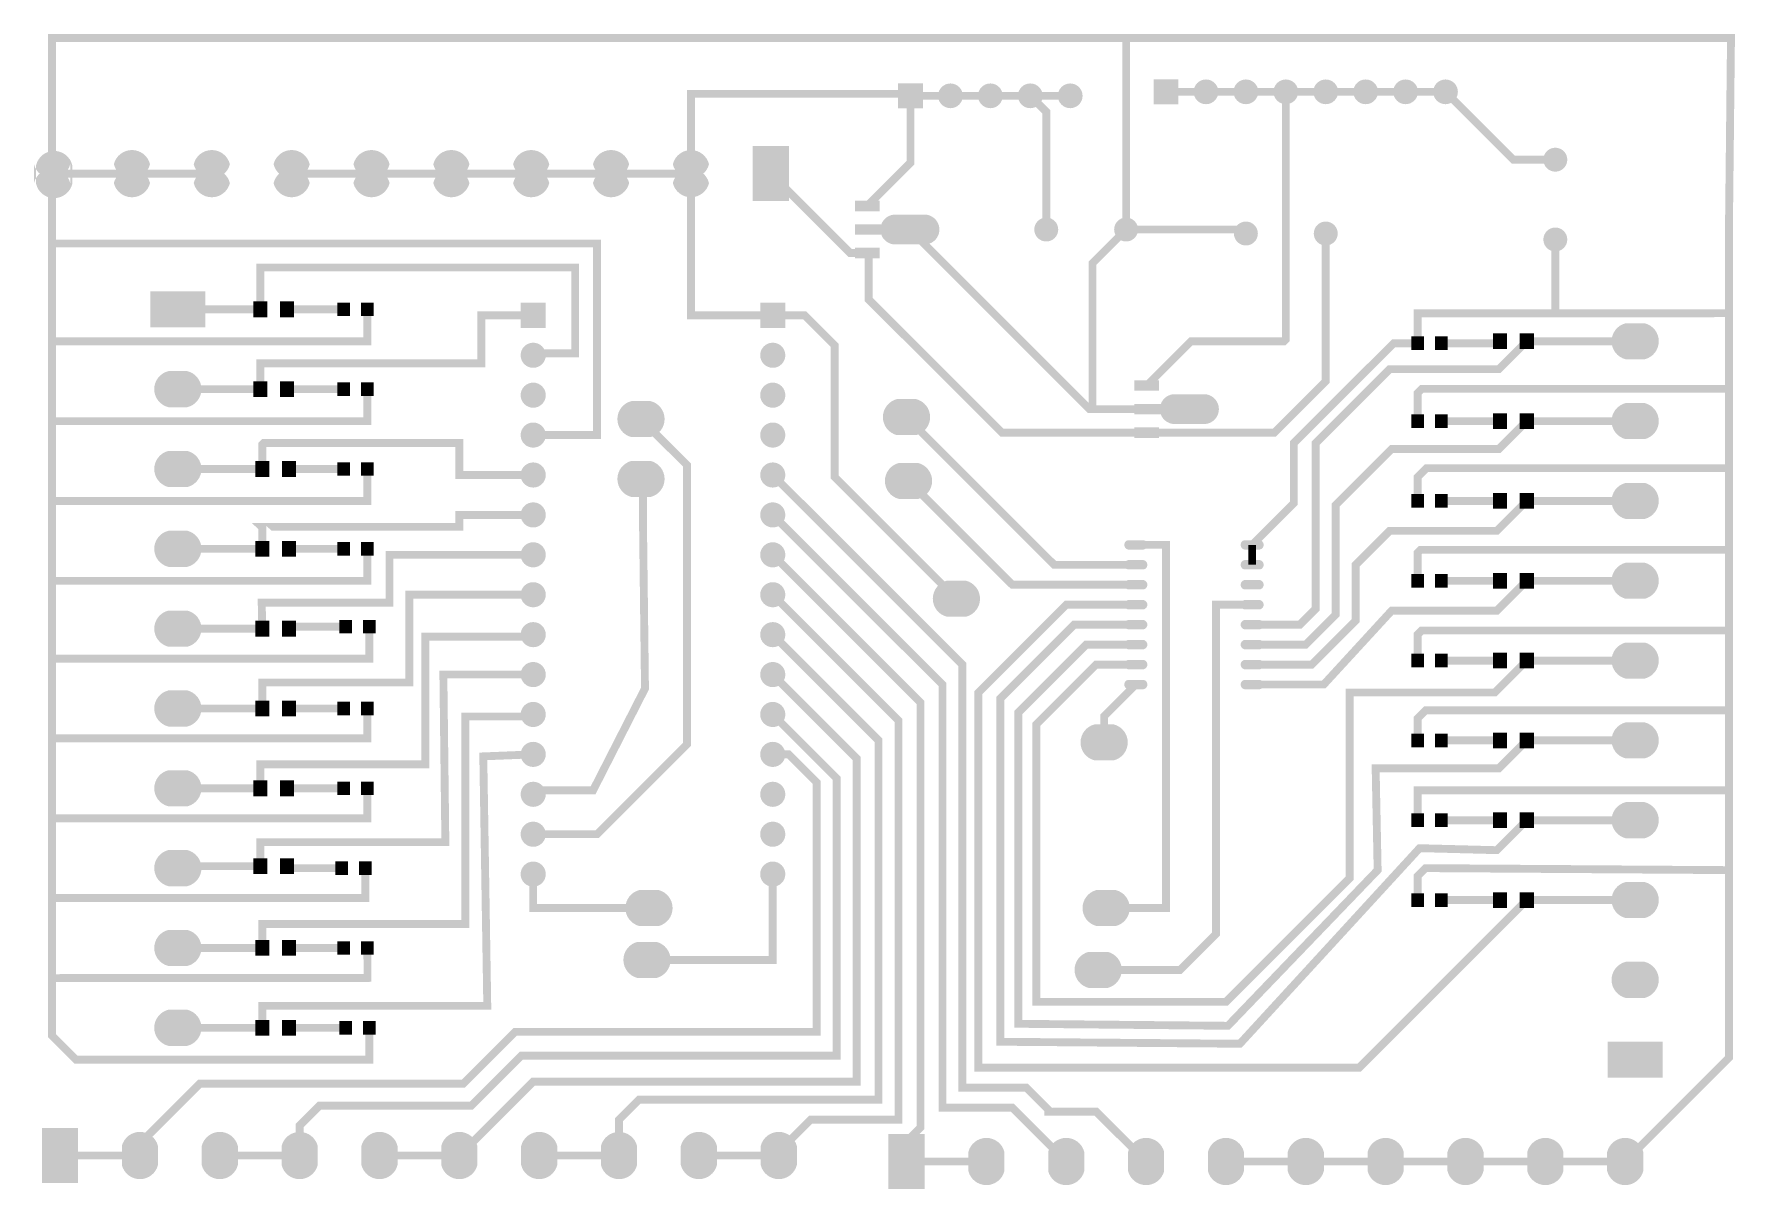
# Model space of a CAD drawing. Header units: inches. Extents: x 461.18 to 465.44, y 369.68 to 372.58.
import ezdxf

# ---------------------------------------------------------------- set-up
doc = ezdxf.new("R2010")
doc.units = ezdxf.units.IN
doc.header["$MEASUREMENT"] = 0
doc.layers.add('Multi-Layer', color=9, linetype='Continuous', true_color=0xc0c0c0)
doc.layers.add('TopLayer', color=1, linetype='Continuous', true_color=0xff0000)

msp = doc.modelspace()

# ---------------------------------------------------------------- hatches: boundary and pattern name
at = {"layer": 'Multi-Layer'}
for points in [[(463.342, 372.4539), (463.404, 372.4539), (463.404, 372.3919), (463.342, 372.3919)], [(463.442, 372.4229, 1), (463.504, 372.4229, 1)], [(463.542, 372.4229, 1), (463.604, 372.4229, 1)], [(463.642, 372.4229, 1), (463.704, 372.4229, 1)], [(463.742, 372.4229, 1), (463.804, 372.4229, 1)], [(463.982, 372.4639), (464.044, 372.4639), (464.044, 372.4019), (463.982, 372.4019)], [(464.082, 372.4329, 1), (464.144, 372.4329, 1)], [(464.182, 372.4329, 1), (464.244, 372.4329, 1)], [(464.282, 372.4329, 1), (464.344, 372.4329, 1)], [(464.382, 372.4329, 1), (464.444, 372.4329, 1)], [(464.482, 372.4329, 1), (464.544, 372.4329, 1)], [(464.582, 372.4329, 1), (464.644, 372.4329, 1)], [(464.682, 372.4329, 1), (464.744, 372.4329, 1)], [(461.2735, 372.2021, -0.785398), (461.183, 372.2021), (461.183, 372.2493, -0.785398), (461.2735, 372.2493)], [(461.4683, 372.2043, -0.785398), (461.3777, 372.2043), (461.3777, 372.2515, -0.785398), (461.4683, 372.2515)], [(461.6683, 372.2043, -0.785398), (461.5777, 372.2043), (461.5777, 372.2515, -0.785398), (461.6683, 372.2515)], [(461.8683, 372.2043, -0.785398), (461.7777, 372.2043), (461.7777, 372.2515, -0.785398), (461.8683, 372.2515)], [(462.0683, 372.2043, -0.785398), (461.9777, 372.2043), (461.9777, 372.2515, -0.785398), (462.0683, 372.2515)], [(462.2683, 372.2043, -0.785398), (462.1777, 372.2043), (462.1777, 372.2515, -0.785398), (462.2683, 372.2515)], [(462.4683, 372.2043, -0.785398), (462.3777, 372.2043), (462.3777, 372.2515, -0.785398), (462.4683, 372.2515)], [(462.6683, 372.2043, -0.785398), (462.5777, 372.2043), (462.5777, 372.2515, -0.785398), (462.6683, 372.2515)], [(462.8683, 372.2043, -0.785398), (462.7777, 372.2043), (462.7777, 372.2515, -0.785398), (462.8683, 372.2515)], [(462.9778, 372.2968), (463.0683, 372.2968), (463.0683, 372.159), (462.9778, 372.159)], [(464.958, 372.2629, 1), (465.018, 372.2629, 1)], [(461.2683, 372.2515, -0.785398), (461.1777, 372.2515), (461.1777, 372.2043, -0.785398), (461.2683, 372.2043)], [(461.4683, 372.2515, -0.785398), (461.3777, 372.2515), (461.3777, 372.2043, -0.785398), (461.4683, 372.2043)], [(461.6683, 372.2515, -0.785398), (461.5777, 372.2515), (461.5777, 372.2043, -0.785398), (461.6683, 372.2043)], [(461.8683, 372.2515, -0.785398), (461.7777, 372.2515), (461.7777, 372.2043, -0.785398), (461.8683, 372.2043)], [(462.0683, 372.2515, -0.785398), (461.9777, 372.2515), (461.9777, 372.2043, -0.785398), (462.0683, 372.2043)], [(462.2683, 372.2515, -0.785398), (462.1777, 372.2515), (462.1777, 372.2043, -0.785398), (462.2683, 372.2043)], [(462.4683, 372.2515, -0.785398), (462.3777, 372.2515), (462.3777, 372.2043, -0.785398), (462.4683, 372.2043)], [(462.6683, 372.2515, -0.785398), (462.5777, 372.2515), (462.5777, 372.2043, -0.785398), (462.6683, 372.2043)], [(462.8683, 372.2515, -0.785398), (462.7777, 372.2515), (462.7777, 372.2043, -0.785398), (462.8683, 372.2043)], [(463.683, 372.0879, 1), (463.743, 372.0879, 1)], [(463.883, 372.0879, 1), (463.943, 372.0879, 1)], [(464.183, 372.0779, 1), (464.243, 372.0779, 1)], [(464.383, 372.0779, 1), (464.443, 372.0779, 1)], [(464.958, 372.0629, 1), (465.018, 372.0629, 1)], [(461.4691, 371.8427), (461.4691, 371.9332), (461.6069, 371.9332), (461.6069, 371.8427)], [(462.3965, 371.8414), (462.3965, 371.9044), (462.4595, 371.9044), (462.4595, 371.8414)], [(462.9965, 371.8414), (462.9965, 371.9044), (463.0595, 371.9044), (463.0595, 371.8414)], [(465.2116, 371.8532, -0.785398), (465.2116, 371.7627), (465.1644, 371.7627, -0.785398), (465.1644, 371.8532)], [(462.3965, 371.7729, 1), (462.4595, 371.7729, 1)], [(462.9965, 371.7729, 1), (463.0595, 371.7729, 1)], [(461.5144, 371.6427, -0.785398), (461.5144, 371.7332), (461.5616, 371.7332, -0.785398), (461.5616, 371.6427)], [(462.3965, 371.6729, 1), (462.4595, 371.6729, 1)], [(462.9965, 371.6729, 1), (463.0595, 371.6729, 1)], [(463.3866, 371.6632, -0.785398), (463.3866, 371.5727), (463.3394, 371.5727, -0.785398), (463.3394, 371.6632)], [(462.7216, 371.6582, -0.785398), (462.7216, 371.5677), (462.6744, 371.5677, -0.785398), (462.6744, 371.6582)], [(465.2116, 371.6532, -0.785398), (465.2116, 371.5627), (465.1644, 371.5627, -0.785398), (465.1644, 371.6532)], [(462.3965, 371.5729, 1), (462.4595, 371.5729, 1)], [(462.9965, 371.5729, 1), (463.0595, 371.5729, 1)], [(461.5144, 371.4427, -0.785398), (461.5144, 371.5332), (461.5616, 371.5332, -0.785398), (461.5616, 371.4427)], [(462.3965, 371.4729, 1), (462.4595, 371.4729, 1)], [(462.7216, 371.5082, -0.785398), (462.7216, 371.4177), (462.6744, 371.4177, -0.785398), (462.6744, 371.5082)], [(462.9965, 371.4729, 1), (463.0595, 371.4729, 1)], [(463.3916, 371.5032, -0.785398), (463.3916, 371.4127), (463.3444, 371.4127, -0.785398), (463.3444, 371.5032)], [(465.2116, 371.4532, -0.785398), (465.2116, 371.3627), (465.1644, 371.3627, -0.785398), (465.1644, 371.4532)], [(462.3965, 371.3729, 1), (462.4595, 371.3729, 1)], [(462.9965, 371.3729, 1), (463.0595, 371.3729, 1)], [(461.5144, 371.2427, -0.785398), (461.5144, 371.3332), (461.5616, 371.3332, -0.785398), (461.5616, 371.2427)], [(462.3965, 371.2729, 1), (462.4595, 371.2729, 1)], [(462.9965, 371.2729, 1), (463.0595, 371.2729, 1)], [(465.2116, 371.2532, -0.785398), (465.2116, 371.1627), (465.1644, 371.1627, -0.785398), (465.1644, 371.2532)], [(462.3965, 371.1729, 1), (462.4595, 371.1729, 1)], [(462.9965, 371.1729, 1), (463.0595, 371.1729, 1)], [(463.5116, 371.2082, -0.785398), (463.5116, 371.1177), (463.4644, 371.1177, -0.785398), (463.4644, 371.2082)], [(461.5144, 371.0427, -0.785398), (461.5144, 371.1332), (461.5616, 371.1332, -0.785398), (461.5616, 371.0427)], [(462.3965, 371.0729, 1), (462.4595, 371.0729, 1)], [(462.9965, 371.0729, 1), (463.0595, 371.0729, 1)], [(465.2116, 371.0532, -0.785398), (465.2116, 370.9627), (465.1644, 370.9627, -0.785398), (465.1644, 371.0532)], [(462.3965, 370.9729, 1), (462.4595, 370.9729, 1)], [(462.9965, 370.9729, 1), (463.0595, 370.9729, 1)], [(461.5144, 370.8427, -0.785398), (461.5144, 370.9332), (461.5616, 370.9332, -0.785398), (461.5616, 370.8427)], [(462.3965, 370.8729, 1), (462.4595, 370.8729, 1)], [(462.9965, 370.8729, 1), (463.0595, 370.8729, 1)], [(463.8816, 370.8482, -0.785398), (463.8816, 370.7577), (463.8344, 370.7577, -0.785398), (463.8344, 370.8482)], [(465.2116, 370.8532, -0.785398), (465.2116, 370.7627), (465.1644, 370.7627, -0.785398), (465.1644, 370.8532)], [(462.3965, 370.7729, 1), (462.4595, 370.7729, 1)], [(462.9965, 370.7729, 1), (463.0595, 370.7729, 1)], [(461.5144, 370.6427, -0.785398), (461.5144, 370.7332), (461.5616, 370.7332, -0.785398), (461.5616, 370.6427)], [(462.3965, 370.6729, 1), (462.4595, 370.6729, 1)], [(462.9965, 370.6729, 1), (463.0595, 370.6729, 1)], [(465.2116, 370.6532, -0.785398), (465.2116, 370.5627), (465.1644, 370.5627, -0.785398), (465.1644, 370.6532)], [(462.3965, 370.5729, 1), (462.4595, 370.5729, 1)], [(462.9965, 370.5729, 1), (463.0595, 370.5729, 1)], [(461.5144, 370.4427, -0.785398), (461.5144, 370.5332), (461.5616, 370.5332, -0.785398), (461.5616, 370.4427)], [(462.3965, 370.4729, 1), (462.4595, 370.4729, 1)], [(462.9965, 370.4729, 1), (463.0595, 370.4729, 1)], [(462.7416, 370.4332, -0.785398), (462.7416, 370.3427), (462.6944, 370.3427, -0.785398), (462.6944, 370.4332)], [(463.8866, 370.4332, -0.785398), (463.8866, 370.3427), (463.8394, 370.3427, -0.785398), (463.8394, 370.4332)], [(465.2116, 370.4532, -0.785398), (465.2116, 370.3627), (465.1644, 370.3627, -0.785398), (465.1644, 370.4532)], [(461.5144, 370.2427, -0.785398), (461.5144, 370.3332), (461.5616, 370.3332, -0.785398), (461.5616, 370.2427)], [(462.7366, 370.3032, -0.785398), (462.7366, 370.2127), (462.6894, 370.2127, -0.785398), (462.6894, 370.3032)], [(463.8666, 370.2782, -0.785398), (463.8666, 370.1877), (463.8194, 370.1877, -0.785398), (463.8194, 370.2782)], [(465.2116, 370.2532, -0.785398), (465.2116, 370.1627), (465.1644, 370.1627, -0.785398), (465.1644, 370.2532)], [(461.5144, 370.0426, -0.785398), (461.5144, 370.1332), (461.5616, 370.1332, -0.785398), (461.5616, 370.0426)], [(465.2569, 370.0532), (465.2569, 369.9627), (465.1191, 369.9627), (465.1191, 370.0532)], [(461.2883, 369.699), (461.1977, 369.699), (461.1977, 369.8368), (461.2883, 369.8368)], [(461.4883, 369.7443, -0.785398), (461.3977, 369.7443), (461.3977, 369.7915, -0.785398), (461.4883, 369.7915)], [(461.6883, 369.7443, -0.785398), (461.5977, 369.7443), (461.5977, 369.7915, -0.785398), (461.6883, 369.7915)], [(461.8883, 369.7443, -0.785398), (461.7977, 369.7443), (461.7977, 369.7915, -0.785398), (461.8883, 369.7915)], [(462.0883, 369.7443, -0.785398), (461.9977, 369.7443), (461.9977, 369.7915, -0.785398), (462.0883, 369.7915)], [(462.2883, 369.7443, -0.785398), (462.1977, 369.7443), (462.1977, 369.7915, -0.785398), (462.2883, 369.7915)], [(462.4883, 369.7443, -0.785398), (462.3977, 369.7443), (462.3977, 369.7915, -0.785398), (462.4883, 369.7915)], [(462.6883, 369.7443, -0.785398), (462.5977, 369.7443), (462.5977, 369.7915, -0.785398), (462.6883, 369.7915)], [(462.8883, 369.7443, -0.785398), (462.7977, 369.7443), (462.7977, 369.7915, -0.785398), (462.8883, 369.7915)], [(463.0883, 369.7443, -0.785398), (462.9977, 369.7443), (462.9977, 369.7915, -0.785398), (463.0883, 369.7915)], [(463.4083, 369.684), (463.3178, 369.684), (463.3178, 369.8218), (463.4083, 369.8218)], [(463.6083, 369.7293, -0.785398), (463.5178, 369.7293), (463.5178, 369.7765, -0.785398), (463.6083, 369.7765)], [(463.8083, 369.7293, -0.785398), (463.7178, 369.7293), (463.7178, 369.7765, -0.785398), (463.8083, 369.7765)], [(464.0083, 369.7293, -0.785398), (463.9178, 369.7293), (463.9178, 369.7765, -0.785398), (464.0083, 369.7765)], [(464.2083, 369.7293, -0.785398), (464.1178, 369.7293), (464.1178, 369.7765, -0.785398), (464.2083, 369.7765)], [(464.4083, 369.7293, -0.785398), (464.3178, 369.7293), (464.3178, 369.7765, -0.785398), (464.4083, 369.7765)], [(464.6083, 369.7293, -0.785398), (464.5178, 369.7293), (464.5178, 369.7765, -0.785398), (464.6083, 369.7765)], [(464.8083, 369.7293, -0.785398), (464.7178, 369.7293), (464.7178, 369.7765, -0.785398), (464.8083, 369.7765)], [(465.0083, 369.7293, -0.785398), (464.9178, 369.7293), (464.9178, 369.7765, -0.785398), (465.0083, 369.7765)], [(465.2083, 369.7293, -0.785398), (465.1178, 369.7293), (465.1178, 369.7765, -0.785398), (465.2083, 369.7765)]]:
    msp.add_hatch(color=256, dxfattribs=at).paths.add_polyline_path(points)
at = {"layer": 'TopLayer'}
for points in [[(463.2336, 372.1602), (463.2336, 372.1338), (463.2956, 372.1338), (463.2956, 372.1602)], [(463.4079, 372.0505), (463.3349, 372.0505), (463.3332, 372.0506), (463.3314, 372.0507), (463.3297, 372.0509), (463.3279, 372.0512), (463.3262, 372.0516), (463.3245, 372.052), (463.3229, 372.0525), (463.3212, 372.0531), (463.3196, 372.0538), (463.318, 372.0546), (463.3165, 372.0554), (463.315, 372.0563), (463.3135, 372.0573), (463.3121, 372.0583), (463.3107, 372.0594), (463.3094, 372.0606), (463.3082, 372.0618), (463.307, 372.0631), (463.3058, 372.0644), (463.3048, 372.0658), (463.3038, 372.0672), (463.3028, 372.0687), (463.302, 372.0703), (463.3012, 372.0718), (463.3004, 372.0749), (463.2336, 372.0749), (463.2336, 372.1009), (463.3004, 372.1009), (463.3012, 372.1041), (463.302, 372.1056), (463.3028, 372.1071), (463.3038, 372.1086), (463.3048, 372.1101), (463.3058, 372.1115), (463.307, 372.1128), (463.3082, 372.1141), (463.3094, 372.1153), (463.3107, 372.1165), (463.3121, 372.1176), (463.3135, 372.1186), (463.315, 372.1196), (463.3165, 372.1205), (463.318, 372.1213), (463.3196, 372.1221), (463.3212, 372.1227), (463.3229, 372.1233), (463.3245, 372.1239), (463.3262, 372.1243), (463.3279, 372.1247), (463.3297, 372.125), (463.3314, 372.1252), (463.3332, 372.1253), (463.3349, 372.1253), (463.4079, 372.1253), (463.4097, 372.1253), (463.4114, 372.1252), (463.4132, 372.125), (463.4149, 372.1247), (463.4166, 372.1243), (463.4183, 372.1239), (463.42, 372.1233), (463.4216, 372.1227), (463.4232, 372.1221), (463.4248, 372.1213), (463.4264, 372.1205), (463.4279, 372.1196), (463.4293, 372.1186), (463.4307, 372.1176), (463.4321, 372.1165), (463.4334, 372.1153), (463.4347, 372.1141), (463.4359, 372.1128), (463.437, 372.1115), (463.4381, 372.1101), (463.4391, 372.1086), (463.44, 372.1071), (463.4409, 372.1056), (463.4417, 372.1041), (463.4424, 372.1025), (463.443, 372.1008), (463.4436, 372.0992), (463.4441, 372.0975), (463.4445, 372.0958), (463.4448, 372.094), (463.4451, 372.0923), (463.4452, 372.0906), (463.4453, 372.0888), (463.4453, 372.0871), (463.4452, 372.0853), (463.4451, 372.0836), (463.4448, 372.0818), (463.4445, 372.0801), (463.4441, 372.0784), (463.4436, 372.0767), (463.443, 372.0751), (463.4424, 372.0734), (463.4417, 372.0718), (463.4409, 372.0703), (463.44, 372.0687), (463.4391, 372.0672), (463.4381, 372.0658), (463.437, 372.0644), (463.4359, 372.0631), (463.4347, 372.0618), (463.4334, 372.0606), (463.4321, 372.0594), (463.4307, 372.0583), (463.4293, 372.0573), (463.4279, 372.0563), (463.4264, 372.0554), (463.4248, 372.0546), (463.4232, 372.0538), (463.4216, 372.0531), (463.42, 372.0525), (463.4183, 372.052), (463.4166, 372.0516), (463.4149, 372.0512), (463.4132, 372.0509), (463.4114, 372.0507), (463.4097, 372.0506), (463.4079, 372.0505)], [(463.2336, 372.0421), (463.2336, 372.0156), (463.2956, 372.0156), (463.2956, 372.0421)], [(461.7623, 371.9076), (461.7623, 371.8682), (461.7268, 371.8682), (461.7268, 371.9076)], [(461.8292, 371.9076), (461.8292, 371.8682), (461.7938, 371.8682), (461.7938, 371.9076)], [(461.9692, 371.8709), (461.9692, 371.9049), (461.9375, 371.9049), (461.9375, 371.8709)], [(461.9968, 371.8709), (461.9968, 371.9049), (462.0286, 371.9049), (462.0286, 371.8709)], [(464.6592, 371.8199), (464.6592, 371.7859), (464.6275, 371.7859), (464.6275, 371.8199)], [(464.6868, 371.8199), (464.6868, 371.7859), (464.7186, 371.7859), (464.7186, 371.8199)], [(464.8319, 371.7882), (464.8319, 371.8276), (464.8673, 371.8276), (464.8673, 371.7882)], [(464.8988, 371.7882), (464.8988, 371.8276), (464.9342, 371.8276), (464.9342, 371.7882)], [(461.7623, 371.7076), (461.7623, 371.6682), (461.7268, 371.6682), (461.7268, 371.7076)], [(461.8292, 371.7076), (461.8292, 371.6682), (461.7938, 371.6682), (461.7938, 371.7076)], [(463.9336, 371.7102), (463.9336, 371.6838), (463.9956, 371.6838), (463.9956, 371.7102)], [(461.9692, 371.6709), (461.9692, 371.7049), (461.9375, 371.7049), (461.9375, 371.6709)], [(461.9968, 371.6709), (461.9968, 371.7049), (462.0286, 371.7049), (462.0286, 371.6709)], [(464.1079, 371.6005), (464.0349, 371.6005), (464.0332, 371.6006), (464.0314, 371.6007), (464.0297, 371.6009), (464.0279, 371.6012), (464.0262, 371.6016), (464.0245, 371.602), (464.0229, 371.6025), (464.0212, 371.6031), (464.0196, 371.6038), (464.018, 371.6046), (464.0165, 371.6054), (464.015, 371.6063), (464.0135, 371.6073), (464.0121, 371.6083), (464.0107, 371.6094), (464.0094, 371.6106), (464.0082, 371.6118), (464.007, 371.6131), (464.0058, 371.6144), (464.0048, 371.6158), (464.0038, 371.6172), (464.0028, 371.6187), (464.002, 371.6203), (464.0012, 371.6218), (464.0004, 371.6249), (463.9336, 371.6249), (463.9336, 371.6509), (464.0004, 371.6509), (464.0012, 371.6541), (464.002, 371.6556), (464.0028, 371.6571), (464.0038, 371.6586), (464.0048, 371.6601), (464.0058, 371.6615), (464.007, 371.6628), (464.0082, 371.6641), (464.0094, 371.6653), (464.0107, 371.6665), (464.0121, 371.6676), (464.0135, 371.6686), (464.015, 371.6696), (464.0165, 371.6705), (464.018, 371.6713), (464.0196, 371.6721), (464.0212, 371.6727), (464.0229, 371.6733), (464.0245, 371.6739), (464.0262, 371.6743), (464.0279, 371.6747), (464.0297, 371.675), (464.0314, 371.6752), (464.0332, 371.6753), (464.0349, 371.6753), (464.1079, 371.6753), (464.1097, 371.6753), (464.1114, 371.6752), (464.1132, 371.675), (464.1149, 371.6747), (464.1166, 371.6743), (464.1183, 371.6739), (464.12, 371.6733), (464.1216, 371.6727), (464.1232, 371.6721), (464.1248, 371.6713), (464.1264, 371.6705), (464.1279, 371.6696), (464.1293, 371.6686), (464.1307, 371.6676), (464.1321, 371.6665), (464.1334, 371.6653), (464.1347, 371.6641), (464.1359, 371.6628), (464.137, 371.6615), (464.1381, 371.6601), (464.1391, 371.6586), (464.14, 371.6571), (464.1409, 371.6556), (464.1417, 371.6541), (464.1424, 371.6525), (464.143, 371.6508), (464.1436, 371.6492), (464.1441, 371.6475), (464.1445, 371.6458), (464.1448, 371.644), (464.1451, 371.6423), (464.1452, 371.6406), (464.1453, 371.6388), (464.1453, 371.6371), (464.1452, 371.6353), (464.1451, 371.6336), (464.1448, 371.6318), (464.1445, 371.6301), (464.1441, 371.6284), (464.1436, 371.6267), (464.143, 371.6251), (464.1424, 371.6234), (464.1417, 371.6218), (464.1409, 371.6203), (464.14, 371.6187), (464.1391, 371.6172), (464.1381, 371.6158), (464.137, 371.6144), (464.1359, 371.6131), (464.1347, 371.6118), (464.1334, 371.6106), (464.1321, 371.6094), (464.1307, 371.6083), (464.1293, 371.6073), (464.1279, 371.6063), (464.1264, 371.6054), (464.1248, 371.6046), (464.1232, 371.6038), (464.1216, 371.6031), (464.12, 371.6025), (464.1183, 371.602), (464.1166, 371.6016), (464.1149, 371.6012), (464.1132, 371.6009), (464.1114, 371.6007), (464.1097, 371.6006), (464.1079, 371.6005)], [(464.6592, 371.6249), (464.6592, 371.5909), (464.6275, 371.5909), (464.6275, 371.6249)], [(464.6868, 371.6249), (464.6868, 371.5909), (464.7186, 371.5909), (464.7186, 371.6249)], [(464.8319, 371.5882), (464.8319, 371.6276), (464.8673, 371.6276), (464.8673, 371.5882)], [(464.8988, 371.5882), (464.8988, 371.6276), (464.9342, 371.6276), (464.9342, 371.5882)], [(463.9336, 371.5921), (463.9336, 371.5656), (463.9956, 371.5656), (463.9956, 371.5921)], [(461.7673, 371.5076), (461.7673, 371.4682), (461.7318, 371.4682), (461.7318, 371.5076)], [(461.8342, 371.5076), (461.8342, 371.4682), (461.7988, 371.4682), (461.7988, 371.5076)], [(461.9692, 371.4709), (461.9692, 371.5049), (461.9375, 371.5049), (461.9375, 371.4709)], [(461.9968, 371.4709), (461.9968, 371.5049), (462.0286, 371.5049), (462.0286, 371.4709)], [(464.6592, 371.4249), (464.6592, 371.3909), (464.6275, 371.3909), (464.6275, 371.4249)], [(464.6868, 371.4249), (464.6868, 371.3909), (464.7186, 371.3909), (464.7186, 371.4249)], [(464.8319, 371.3882), (464.8319, 371.4276), (464.8673, 371.4276), (464.8673, 371.3882)], [(464.8988, 371.3882), (464.8988, 371.4276), (464.9342, 371.4276), (464.9342, 371.3882)], [(461.7673, 371.3076), (461.7673, 371.2682), (461.7318, 371.2682), (461.7318, 371.3076)], [(461.8342, 371.3076), (461.8342, 371.2682), (461.7988, 371.2682), (461.7988, 371.3076)], [(461.9692, 371.2709), (461.9692, 371.3049), (461.9375, 371.3049), (461.9375, 371.2709)], [(461.9968, 371.2709), (461.9968, 371.3049), (462.0286, 371.3049), (462.0286, 371.2709)], [(463.9176, 371.2862, -0.785398), (463.9176, 371.3096), (463.9571, 371.3096, -0.785398), (463.9571, 371.2862)], [(464.209, 371.2862, -0.785398), (464.209, 371.3096), (464.2484, 371.3096, -0.785398), (464.2484, 371.2862)], [(463.9176, 371.2362, -0.785398), (463.9176, 371.2596), (463.9571, 371.2596, -0.785398), (463.9571, 371.2362)], [(464.209, 371.2362, -0.785398), (464.209, 371.2596), (464.2484, 371.2596, -0.785398), (464.2484, 371.2362)], [(463.9176, 371.1862, -0.785398), (463.9176, 371.2096), (463.9571, 371.2096, -0.785398), (463.9571, 371.1862)], [(464.209, 371.1862, -0.785398), (464.209, 371.2096), (464.2484, 371.2096, -0.785398), (464.2484, 371.1862)], [(464.6592, 371.2249), (464.6592, 371.1909), (464.6275, 371.1909), (464.6275, 371.2249)], [(464.6868, 371.2249), (464.6868, 371.1909), (464.7186, 371.1909), (464.7186, 371.2249)], [(464.8319, 371.1882), (464.8319, 371.2276), (464.8673, 371.2276), (464.8673, 371.1882)], [(464.8988, 371.1882), (464.8988, 371.2276), (464.9342, 371.2276), (464.9342, 371.1882)], [(463.9176, 371.1362, -0.785398), (463.9176, 371.1596), (463.9571, 371.1596, -0.785398), (463.9571, 371.1362)], [(464.209, 371.1362, -0.785398), (464.209, 371.1596), (464.2484, 371.1596, -0.785398), (464.2484, 371.1362)], [(461.9742, 371.0759), (461.9742, 371.1099), (461.9425, 371.1099), (461.9425, 371.0759)], [(462.0018, 371.0759), (462.0018, 371.1099), (462.0336, 371.1099), (462.0336, 371.0759)], [(463.9176, 371.0862, -0.785398), (463.9176, 371.1096), (463.9571, 371.1096, -0.785398), (463.9571, 371.0862)], [(464.209, 371.0862, -0.785398), (464.209, 371.1096), (464.2484, 371.1096, -0.785398), (464.2484, 371.0862)], [(461.7673, 371.1076), (461.7673, 371.0682), (461.7318, 371.0682), (461.7318, 371.1076)], [(461.8342, 371.1076), (461.8342, 371.0682), (461.7988, 371.0682), (461.7988, 371.1076)], [(463.9176, 371.0362, -0.785398), (463.9176, 371.0596), (463.9571, 371.0596, -0.785398), (463.9571, 371.0362)], [(464.209, 371.0362, -0.785398), (464.209, 371.0596), (464.2484, 371.0596, -0.785398), (464.2484, 371.0362)], [(464.6592, 371.0249), (464.6592, 370.9909), (464.6275, 370.9909), (464.6275, 371.0249)], [(464.6868, 371.0249), (464.6868, 370.9909), (464.7186, 370.9909), (464.7186, 371.0249)], [(464.8319, 370.9882), (464.8319, 371.0276), (464.8673, 371.0276), (464.8673, 370.9882)], [(464.8988, 370.9882), (464.8988, 371.0276), (464.9342, 371.0276), (464.9342, 370.9882)], [(463.9176, 370.9862, -0.785398), (463.9176, 371.0096), (463.9571, 371.0096, -0.785398), (463.9571, 370.9862)], [(464.209, 370.9862, -0.785398), (464.209, 371.0096), (464.2484, 371.0096, -0.785398), (464.2484, 370.9862)], [(463.9176, 370.9362, -0.785398), (463.9176, 370.9596), (463.9571, 370.9596, -0.785398), (463.9571, 370.9362)], [(464.209, 370.9362, -0.785398), (464.209, 370.9596), (464.2484, 370.9596, -0.785398), (464.2484, 370.9362)], [(461.7673, 370.9076), (461.7673, 370.8682), (461.7318, 370.8682), (461.7318, 370.9076)], [(461.8342, 370.9076), (461.8342, 370.8682), (461.7988, 370.8682), (461.7988, 370.9076)], [(461.9692, 370.8709), (461.9692, 370.9049), (461.9375, 370.9049), (461.9375, 370.8709)], [(461.9968, 370.8709), (461.9968, 370.9049), (462.0286, 370.9049), (462.0286, 370.8709)], [(464.6592, 370.8249), (464.6592, 370.7909), (464.6275, 370.7909), (464.6275, 370.8249)], [(464.6868, 370.8249), (464.6868, 370.7909), (464.7186, 370.7909), (464.7186, 370.8249)], [(464.8319, 370.7882), (464.8319, 370.8276), (464.8673, 370.8276), (464.8673, 370.7882)], [(464.8988, 370.7882), (464.8988, 370.8276), (464.9342, 370.8276), (464.9342, 370.7882)], [(461.7623, 370.7076), (461.7623, 370.6682), (461.7268, 370.6682), (461.7268, 370.7076)], [(461.8292, 370.7076), (461.8292, 370.6682), (461.7938, 370.6682), (461.7938, 370.7076)], [(461.9692, 370.6709), (461.9692, 370.7049), (461.9375, 370.7049), (461.9375, 370.6709)], [(461.9968, 370.6709), (461.9968, 370.7049), (462.0286, 370.7049), (462.0286, 370.6709)], [(464.6592, 370.6249), (464.6592, 370.5909), (464.6275, 370.5909), (464.6275, 370.6249)], [(464.6868, 370.6249), (464.6868, 370.5909), (464.7186, 370.5909), (464.7186, 370.6249)], [(464.8319, 370.5882), (464.8319, 370.6276), (464.8673, 370.6276), (464.8673, 370.5882)], [(464.8988, 370.5882), (464.8988, 370.6276), (464.9342, 370.6276), (464.9342, 370.5882)], [(461.7623, 370.5126), (461.7623, 370.4732), (461.7268, 370.4732), (461.7268, 370.5126)], [(461.8292, 370.5126), (461.8292, 370.4732), (461.7938, 370.4732), (461.7938, 370.5126)], [(461.9642, 370.4709), (461.9642, 370.5049), (461.9325, 370.5049), (461.9325, 370.4709)], [(461.9918, 370.4709), (461.9918, 370.5049), (462.0236, 370.5049), (462.0236, 370.4709)], [(464.8319, 370.3882), (464.8319, 370.4276), (464.8673, 370.4276), (464.8673, 370.3882)], [(464.8988, 370.3882), (464.8988, 370.4276), (464.9342, 370.4276), (464.9342, 370.3882)], [(464.6592, 370.4249), (464.6592, 370.3909), (464.6275, 370.3909), (464.6275, 370.4249)], [(464.6868, 370.4249), (464.6868, 370.3909), (464.7186, 370.3909), (464.7186, 370.4249)], [(461.7673, 370.3076), (461.7673, 370.2682), (461.7318, 370.2682), (461.7318, 370.3076)], [(461.8342, 370.3076), (461.8342, 370.2682), (461.7988, 370.2682), (461.7988, 370.3076)], [(461.9692, 370.2709), (461.9692, 370.3049), (461.9375, 370.3049), (461.9375, 370.2709)], [(461.9968, 370.2709), (461.9968, 370.3049), (462.0286, 370.3049), (462.0286, 370.2709)], [(461.7673, 370.1076), (461.7673, 370.0682), (461.7318, 370.0682), (461.7318, 370.1076)], [(461.8342, 370.1076), (461.8342, 370.0682), (461.7988, 370.0682), (461.7988, 370.1076)], [(461.9742, 370.0709), (461.9742, 370.1049), (461.9425, 370.1049), (461.9425, 370.0709)], [(462.0018, 370.0709), (462.0018, 370.1049), (462.0336, 370.1049), (462.0336, 370.0709)]]:
    msp.add_hatch(color=256, dxfattribs=at).paths.add_polyline_path(points)

# ---------------------------------------------------------------- linework, layer by layer
at = {"layer": 'TopLayer', "const_width": 0.0197}
for points in [[(461.223, 372.2279), (461.223, 372.5679), (465.428, 372.5679), (465.423, 372.1019), (465.423, 370.0129), (465.163, 369.7529)], [(463.913, 372.0879), (463.913, 372.0879), (463.913, 372.5679)], [(463.373, 372.4229), (463.368, 372.4279), (462.823, 372.4279), (462.823, 372.4229), (462.823, 372.2279)], [(463.2646, 372.147), (463.373, 372.2554), (463.373, 372.4229)], [(463.473, 372.4229), (463.473, 372.4229), (463.373, 372.4229)], [(463.473, 372.4229), (463.473, 372.4229), (463.573, 372.4229)], [(463.573, 372.4229), (463.573, 372.4229), (463.673, 372.4229)], [(463.673, 372.4229), (463.713, 372.3829), (463.713, 372.0879)], [(463.673, 372.4229), (463.673, 372.4229), (463.773, 372.4229)], [(463.9646, 371.697), (464.0756, 371.8079), (464.308, 371.8079), (464.313, 371.8129), (464.313, 372.4329)], [(464.013, 372.4329), (464.013, 372.4329), (464.113, 372.4329)], [(464.113, 372.4329), (464.113, 372.4329), (464.213, 372.4329)], [(464.213, 372.4329), (464.213, 372.4329), (464.313, 372.4329)], [(464.313, 372.4329), (464.313, 372.4329), (464.413, 372.4329)], [(464.413, 372.4329), (464.413, 372.4329), (464.513, 372.4329)], [(464.513, 372.4329), (464.513, 372.4329), (464.613, 372.4329)], [(464.613, 372.4329), (464.613, 372.4329), (464.713, 372.4329)], [(464.713, 372.4329), (464.883, 372.2629), (464.988, 372.2629)], [(461.223, 372.2279), (461.223, 372.2279), (461.423, 372.2279)], [(462.0177, 370.0879), (462.0177, 370.0079), (461.283, 370.0079), (461.223, 370.0679), (461.223, 372.2279)], [(461.623, 372.2279), (461.623, 372.2279), (461.423, 372.2279)], [(461.823, 372.2279), (461.823, 372.2279), (462.023, 372.2279)], [(462.023, 372.2279), (462.023, 372.2279), (462.223, 372.2279)], [(462.223, 372.2279), (462.223, 372.2279), (462.423, 372.2279)], [(462.423, 372.2279), (462.423, 372.2279), (462.623, 372.2279)], [(462.623, 372.2279), (462.623, 372.2279), (462.823, 372.2279)], [(462.823, 372.2279), (462.823, 371.8729), (463.028, 371.8729)], [(463.2646, 372.0289), (463.2221, 372.0289), (463.023, 372.2279)], [(463.3714, 372.0879), (463.8214, 371.6379), (464.0714, 371.6379)], [(463.913, 372.0879), (463.8289, 372.0038), (463.8289, 371.6379)], [(464.213, 372.0779), (464.203, 372.0879), (463.913, 372.0879)], [(462.428, 371.5729), (462.588, 371.5729), (462.588, 372.0529), (461.223, 372.0529)], [(463.9646, 371.5789), (464.284, 371.5789), (464.413, 371.7079), (464.413, 372.0779)], [(464.988, 372.0629), (464.988, 372.0629), (464.988, 371.8782)], [(463.2646, 372.0289), (463.268, 372.0255), (463.268, 371.9129), (463.6021, 371.5789), (463.9646, 371.5789)], [(461.7445, 371.8879), (461.7445, 371.9929), (462.533, 371.9929), (462.533, 371.7779), (462.433, 371.7779), (462.428, 371.7729)], [(462.0127, 371.8879), (462.0127, 371.8079), (461.223, 371.8079)], [(461.538, 371.8879), (461.538, 371.8879), (461.7446, 371.8879)], [(462.428, 371.8729), (462.298, 371.8729), (462.298, 371.7529), (461.7445, 371.7529), (461.7445, 371.6879)], [(461.8115, 371.8879), (461.8115, 371.8879), (461.9534, 371.8879)], [(463.488, 371.1629), (463.183, 371.4679), (463.183, 371.7979), (463.108, 371.8729), (463.028, 371.8729)], [(464.6433, 371.8029), (464.643, 371.8529), (464.643, 371.8779), (465.423, 371.8782)], [(464.9165, 371.8079), (464.8465, 371.7379), (464.573, 371.7379), (464.388, 371.5529), (464.388, 371.1379), (464.348, 371.0979), (464.2287, 371.0979)], [(464.2287, 371.2979), (464.333, 371.4023), (464.333, 371.5529), (464.583, 371.8029), (464.6434, 371.8029)], [(464.8496, 371.8079), (464.8446, 371.8029), (464.7027, 371.8029)], [(465.188, 371.8079), (465.188, 371.8079), (464.9165, 371.8079)], [(462.0127, 371.6879), (462.0127, 371.6079), (461.223, 371.6079)], [(461.7446, 371.6879), (461.7446, 371.6879), (461.538, 371.6879)], [(461.8115, 371.6879), (461.8115, 371.6879), (461.9534, 371.6879)], [(464.6433, 371.6079), (464.643, 371.6779), (464.654, 371.6889), (465.423, 371.6889)], [(462.428, 370.5729), (462.588, 370.5729), (462.813, 370.7979), (462.813, 371.4979), (462.698, 371.6129)], [(463.9374, 371.2479), (463.733, 371.2479), (463.363, 371.6179)], [(464.9165, 371.6079), (464.8465, 371.5379), (464.578, 371.5379), (464.438, 371.3979), (464.438, 371.1229), (464.363, 371.0479), (464.2287, 371.0479)], [(464.7027, 371.6079), (464.7027, 371.6079), (464.8496, 371.6079)], [(465.188, 371.6079), (465.188, 371.6079), (464.9165, 371.6079)], [(462.428, 371.4729), (462.243, 371.4729), (462.243, 371.5529), (461.753, 371.5529), (461.7496, 371.5495), (461.7496, 371.4879)], [(462.0127, 371.4879), (462.0127, 371.4079), (461.223, 371.4079)], [(461.7496, 371.4879), (461.7496, 371.4879), (461.538, 371.4879)], [(461.8165, 371.4879), (461.8165, 371.4879), (461.9534, 371.4879)], [(464.6433, 371.4079), (464.643, 371.4679), (464.6651, 371.49), (465.423, 371.49)], [(462.428, 370.6729), (462.438, 370.6829), (462.578, 370.6829), (462.708, 370.9379), (462.703, 371.3529), (462.703, 371.4579), (462.698, 371.4629)], [(463.963, 369.7529), (463.838, 369.8779), (463.718, 369.8779), (463.718, 369.8829), (463.663, 369.9379), (463.503, 369.9379), (463.503, 370.9979), (463.028, 371.4729)], [(463.9374, 371.1979), (463.628, 371.1979), (463.368, 371.4579)], [(464.9165, 371.4079), (464.8415, 371.3329), (464.573, 371.3329), (464.488, 371.2479), (464.488, 371.1079), (464.378, 370.9979), (464.2287, 370.9979)], [(464.7027, 371.4079), (464.7027, 371.4079), (464.8496, 371.4079)], [(464.9165, 371.4079), (464.9165, 371.4079), (465.188, 371.4079)], [(462.428, 371.3729), (462.243, 371.3729), (462.243, 371.3429), (461.748, 371.3429), (461.7496, 371.3414), (461.7496, 371.2879)], [(463.763, 369.7529), (463.628, 369.8879), (463.453, 369.8879), (463.453, 370.9479), (463.028, 371.3729)], [(462.0127, 371.2879), (462.0127, 371.2079), (461.223, 371.2079)], [(461.7496, 371.2879), (461.7496, 371.2879), (461.538, 371.2879)], [(462.428, 371.2729), (462.068, 371.2729), (462.068, 371.1529), (461.748, 371.1529), (461.7495, 371.0879)], [(461.8165, 371.2879), (461.8165, 371.2879), (461.9534, 371.2879)], [(463.363, 369.7529), (463.363, 369.8029), (463.398, 369.8379), (463.398, 370.9029), (463.028, 371.2729)], [(463.9374, 371.2979), (464.013, 371.2979), (464.013, 370.3879), (463.863, 370.3879)], [(464.2287, 371.2979), (464.2287, 371.2979), (464.2287, 371.2479)], [(464.6433, 371.2079), (464.643, 371.2779), (464.6505, 371.2854), (465.423, 371.2854)], [(464.9165, 371.2079), (464.8415, 371.1329), (464.578, 371.1329), (464.408, 370.9479), (464.2287, 370.9479)], [(464.7027, 371.2079), (464.7027, 371.2079), (464.8496, 371.2079)], [(465.188, 371.2079), (465.188, 371.2079), (464.9165, 371.2079)], [(461.7495, 370.8879), (461.7495, 370.9529), (462.118, 370.9529), (462.118, 371.1729), (462.428, 371.1729)], [(463.043, 369.7679), (463.043, 369.7779), (463.123, 369.8579), (463.343, 369.8579), (463.343, 370.8579), (463.028, 371.1729)], [(463.9374, 371.1479), (463.763, 371.1479), (463.543, 370.9279), (463.543, 369.9879), (464.4965, 369.9879), (464.9165, 370.4079)], [(464.2287, 371.1479), (464.138, 371.1479), (464.138, 370.3229), (464.048, 370.2329), (463.843, 370.2329)], [(462.0177, 371.0929), (462.0177, 371.0129), (461.223, 371.0129)], [(461.7496, 371.0879), (461.7496, 371.0879), (461.538, 371.0879)], [(461.7445, 370.6879), (461.7445, 370.7479), (462.158, 370.7479), (462.158, 371.0679), (462.423, 371.0679), (462.428, 371.0729)], [(461.8165, 371.0879), (461.8215, 371.0929), (461.9584, 371.0929)], [(462.643, 369.7679), (462.643, 369.8579), (462.693, 369.9079), (463.293, 369.9079), (463.293, 370.8079), (463.028, 371.0729)], [(463.9374, 371.0979), (463.783, 371.0979), (463.598, 370.9129), (463.598, 370.0529), (464.198, 370.0479), (464.648, 370.5379), (464.8415, 370.5329), (464.9165, 370.6079)], [(464.6433, 371.0079), (464.643, 371.0729), (464.6535, 371.0834), (465.423, 371.0834)], [(463.9373, 371.0479), (463.813, 371.0479), (463.643, 370.8779), (463.643, 370.0979), (464.168, 370.0929), (464.543, 370.4829), (464.538, 370.7379), (464.8465, 370.7379), (464.9165, 370.8079)], [(461.7446, 370.4929), (461.7446, 370.5529), (462.208, 370.5529), (462.203, 370.9729), (462.428, 370.9729)], [(462.243, 369.7679), (462.428, 369.9529), (463.238, 369.9529), (463.238, 370.7629), (463.028, 370.9729)], [(463.9374, 370.9979), (463.838, 370.9979), (463.688, 370.8479), (463.688, 370.1529), (464.163, 370.1529), (464.473, 370.4629), (464.473, 370.4629), (464.473, 370.4929), (464.473, 370.9279), (464.8365, 370.9279), (464.9165, 371.0079)], [(464.7027, 371.0079), (464.7027, 371.0079), (464.8496, 371.0079)], [(464.9165, 371.0079), (464.9165, 371.0079), (465.188, 371.0079)], [(463.9374, 370.9479), (463.858, 370.8686), (463.858, 370.8029)], [(462.0127, 370.8879), (462.0127, 370.8129), (461.223, 370.8129)], [(461.538, 370.8879), (461.538, 370.8879), (461.7496, 370.8879)], [(461.8165, 370.8879), (461.8165, 370.8879), (461.9534, 370.8879)], [(461.7495, 370.2879), (461.7495, 370.3479), (462.258, 370.3479), (462.258, 370.8679), (462.423, 370.8679), (462.428, 370.8729)], [(461.843, 369.7679), (461.843, 369.8429), (461.893, 369.8929), (462.273, 369.8929), (462.398, 370.0179), (463.188, 370.0179), (463.188, 370.7129), (463.028, 370.8729)], [(464.6433, 370.8079), (464.643, 370.8629), (464.6636, 370.8835), (465.423, 370.8835)], [(464.7027, 370.8079), (464.7027, 370.8079), (464.8496, 370.8079)], [(464.9165, 370.8079), (464.9165, 370.8079), (465.188, 370.8079)], [(463.028, 370.7729), (463.068, 370.7729), (463.138, 370.7029), (463.138, 370.0779), (462.383, 370.0779), (462.253, 369.9479), (461.593, 369.9479), (461.443, 369.7979), (461.443, 369.7679)], [(461.7496, 370.0879), (461.7496, 370.1429), (462.313, 370.1429), (462.303, 370.7679), (462.428, 370.7729)], [(462.0127, 370.6879), (462.0127, 370.6129), (461.223, 370.6129)], [(461.538, 370.6879), (461.538, 370.6879), (461.7446, 370.6879)], [(461.8115, 370.6879), (461.8115, 370.6879), (461.9534, 370.6879)], [(464.6434, 370.6079), (464.643, 370.6829), (465.423, 370.6829)], [(464.7027, 370.6079), (464.7027, 370.6079), (464.8496, 370.6079)], [(464.9165, 370.6079), (464.9165, 370.6079), (465.188, 370.6079)], [(462.0077, 370.4879), (462.0077, 370.4129), (461.223, 370.4129)], [(461.538, 370.4879), (461.543, 370.4929), (461.7446, 370.4929)], [(461.8115, 370.4929), (461.8165, 370.4879), (461.9484, 370.4879)], [(462.428, 370.4729), (462.428, 370.3879), (462.718, 370.3879)], [(463.028, 370.4729), (463.028, 370.2579), (462.713, 370.2579)], [(464.643, 370.4029), (464.643, 370.4679), (464.663, 370.4879), (465.423, 370.4829)], [(464.7027, 370.4079), (464.7027, 370.4079), (464.8496, 370.4079)], [(464.9165, 370.4079), (464.9165, 370.4079), (465.188, 370.4079)], [(462.0127, 370.2879), (462.013, 370.2129), (461.223, 370.2124)], [(461.538, 370.2879), (461.538, 370.2879), (461.7496, 370.2879)], [(461.8165, 370.2879), (461.8165, 370.2879), (461.9534, 370.2879)], [(461.538, 370.0879), (461.538, 370.0879), (461.7496, 370.0879)], [(461.8165, 370.0879), (461.8165, 370.0879), (461.9584, 370.0879)], [(461.243, 369.7679), (461.243, 369.7679), (461.443, 369.7679)], [(461.643, 369.7679), (461.643, 369.7679), (461.843, 369.7679)], [(462.043, 369.7679), (462.043, 369.7679), (462.243, 369.7679)], [(462.443, 369.7679), (462.443, 369.7679), (462.643, 369.7679)], [(462.843, 369.7679), (462.843, 369.7679), (463.043, 369.7679)], [(463.363, 369.7529), (463.363, 369.7529), (463.563, 369.7529)], [(464.163, 369.7529), (464.163, 369.7529), (464.363, 369.7529)], [(464.363, 369.7529), (464.363, 369.7529), (464.563, 369.7529)], [(464.563, 369.7529), (464.563, 369.7529), (464.763, 369.7529)], [(464.763, 369.7529), (464.763, 369.7529), (464.963, 369.7529)], [(464.963, 369.7529), (464.963, 369.7529), (465.163, 369.7529)]]:
    msp.add_lwpolyline(points, dxfattribs=at)

doc.saveas('drawing.dxf')
